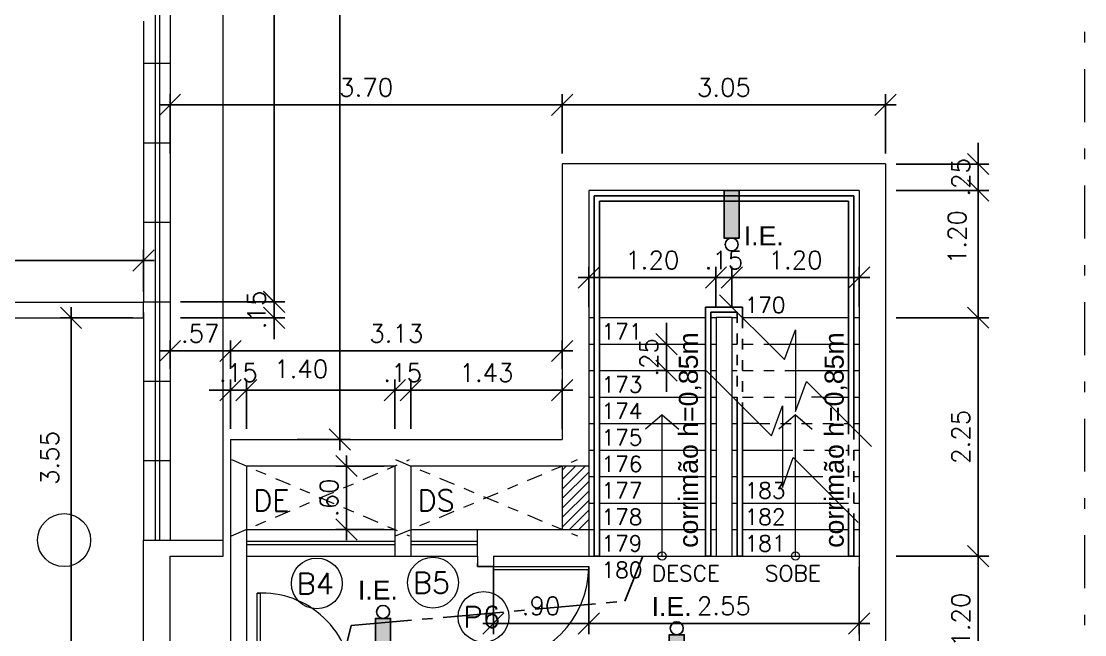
# Model space of a CAD drawing. Header units: millimetres. Extents: x 521 to 1055, y 261 to 520.
# Drawn here: x 715.47 to 725.5, y 404.35 to 410.14 of the extents above; entities that cross this region are included whole.
import ezdxf

# ---------------------------------------------------------------- set-up
doc = ezdxf.new("R2010")
doc.units = ezdxf.units.MM
for name, pattern in [('CENTER2', [28.575, 19.05, -3.175, 3.175, -3.175]), ('CONTINU', [0]), ('DASHDOT', [1, 0.5, -0.25, 0, -0.25]), ('DASHDOTX2', [2, 1, -0.5, 0, -0.5])]:
    doc.linetypes.add(name, pattern=pattern)
doc.layers.add('0.1', color=8, linetype='Continuous', lineweight=13)
doc.layers.add('ppci', color=8, linetype='Continuous')
doc.styles.add('80X50', font='romans.shx')
doc.styles.add('ROMANS', font='romans')
doc.styles.get("Standard").update_dxf_attribs({"font": 'romans.shx'})
doc.styles.add('STYLE1', font='sanss___.ttf')
doc.dimstyles.new('Fares Eng - 50', dxfattribs={"dimscale": 2, "dimtxt": 0.085, "dimasz": 0.1, "dimexe": 0.05, "dimexo": 0.05, "dimgap": 0.04, "dimtad": 1, "dimzin": 4, "dimdsep": 46, "dimtxsty": 'ROMANS', "dimblk1": 'OBLIQUE', "dimblk2": 'OBLIQUE', "dimsah": 1, "dimcen": 0.05, "dimdle": 0.05, "dimclrd": 8, "dimclre": 8, "dimclrt": 8, "dimaunit": 1, "dimadec": 0, "dimazin": 0, "dimtfac": 1, "dimtix": 1, "dimtmove": 2, "dimatfit": 0, "dimldrblk": 'OPEN90', "dimfxl": 1, "dimtolj": 1, "dimtzin": 0, "dimarcsym": 0})

# ---------------------------------------------------------------- blocks, each defined once
blk = doc.blocks.new('P90')
for points in [[(0.075, 0.93), (0.075, 0.9), (-0.075, 0.9), (-0.075, 0.93)], [(0.075, -0.03), (0.075, 0), (-0.075, 0), (-0.075, -0.03)]]:
    blk.add_lwpolyline(points)
blk.add_lwpolyline([(0.975, 0.87), (0.075, 0.87), (0.075, 0.9), (0.975, 0.9)], close=True)
at = {"color": 8}
blk.add_arc((0.075, 0.9), 0.9, 270, 0, dxfattribs=at)
blk = doc.blocks.new('_OBLIQUE')
at = {"color": 0, "linetype": 'ByBlock'}
blk.add_line((-0.5, -0.5), (0.5, 0.5), dxfattribs=at)
blk = doc.blocks.new('*D448')
at = {"layer": '0.1', "color": 8, "linetype": 'CONTINU', "lineweight": -2, "transparency": 16777216}
for p, q in [((724.5, 408.796), (724.5, 408.996)), ((723.726, 408.796), (724.6, 408.796)), ((724.5, 408.796), (724.5, 408.546)), ((723.726, 408.546), (724.6, 408.546)), ((724.5, 408.546), (724.5, 408.346))]:
    blk.add_line(p, q, dxfattribs=at)
at = {"layer": 'DEFPOINTS', "color": 0, "linetype": 'CONTINU', "lineweight": -2, "transparency": 16777216}
for p in [(723.626, 408.796), (723.626, 408.546), (724.5, 408.546)]:
    blk.add_point(p, dxfattribs=at)
at = {"layer": '0.1', "color": 8, "linetype": 'CONTINU', "lineweight": -2, "transparency": 16777216, "xscale": 0.2, "yscale": 0.2, "zscale": 0.2}
for p, rotation in [((724.5, 408.796), 270), ((724.5, 408.546), 90)]:
    blk.add_blockref('_OBLIQUE', p, dxfattribs=dict(at, rotation=rotation))
at = {"layer": '0.1', "color": 8, "linetype": 'CONTINU', "transparency": 16777216, "insert": (724.335, 408.671), "char_height": 0.17, "attachment_point": 5, "rotation": 90, "style": 'ROMANS'}
blk.add_mtext('\\A1;.25', dxfattribs=at)
blk = doc.blocks.new('_Open90')
at = {"color": 0, "linetype": 'ByBlock', "lineweight": -2}
for p, q in [((0, 0), (-1, 0)), ((-0.5, 0.5), (0, 0)), ((0, 0), (-0.5, -0.5))]:
    blk.add_line(p, q, dxfattribs=at)
blk = doc.blocks.new('*D449')
at = {"layer": '0.1', "color": 8, "linetype": 'CONTINU', "lineweight": -2, "transparency": 16777216}
for p, q in [((724.5, 408.646), (724.5, 407.246)), ((723.726, 408.546), (724.6, 408.546)), ((723.726, 407.346), (724.6, 407.346))]:
    blk.add_line(p, q, dxfattribs=at)
at = {"layer": 'DEFPOINTS', "color": 0, "linetype": 'CONTINU', "lineweight": -2, "transparency": 16777216}
for p in [(723.626, 408.546), (723.626, 407.346), (724.5, 407.346)]:
    blk.add_point(p, dxfattribs=at)
at = {"layer": '0.1', "color": 8, "linetype": 'CONTINU', "lineweight": -2, "transparency": 16777216, "xscale": 0.2, "yscale": 0.2, "zscale": 0.2}
for p, rotation in [((724.5, 408.546), 90), ((724.5, 407.346), 270)]:
    blk.add_blockref('_OBLIQUE', p, dxfattribs=dict(at, rotation=rotation))
at = {"layer": '0.1', "color": 8, "linetype": 'CONTINU', "transparency": 16777216, "insert": (724.3, 408.106), "char_height": 0.17, "attachment_point": 5, "rotation": 90, "style": 'ROMANS'}
blk.add_mtext('\\A1;1.20', dxfattribs=at)
blk = doc.blocks.new('*D450')
at = {"layer": '0.1', "color": 8, "linetype": 'CONTINU', "lineweight": -2, "transparency": 16777216}
for p, q in [((724.5, 407.446), (724.5, 404.996)), ((723.726, 407.346), (724.6, 407.346)), ((723.726, 405.096), (724.6, 405.096))]:
    blk.add_line(p, q, dxfattribs=at)
at = {"layer": 'DEFPOINTS', "color": 0, "linetype": 'CONTINU', "lineweight": -2, "transparency": 16777216}
for p in [(723.626, 407.346), (723.626, 405.096), (724.5, 405.096)]:
    blk.add_point(p, dxfattribs=at)
at = {"layer": '0.1', "color": 8, "linetype": 'CONTINU', "lineweight": -2, "transparency": 16777216, "xscale": 0.2, "yscale": 0.2, "zscale": 0.2}
for p, rotation in [((724.5, 407.346), 90), ((724.5, 405.096), 270)]:
    blk.add_blockref('_OBLIQUE', p, dxfattribs=dict(at, rotation=rotation))
at = {"layer": '0.1', "color": 8, "linetype": 'CONTINU', "transparency": 16777216, "insert": (724.335, 406.221), "char_height": 0.17, "attachment_point": 5, "rotation": 90, "style": 'ROMANS'}
blk.add_mtext('\\A1;2.25', dxfattribs=at)
blk = doc.blocks.new('*D451')
at = {"layer": '0.1', "color": 8, "linetype": 'CONTINU', "lineweight": -2, "transparency": 16777216}
for p, q in [((724.5, 405.196), (724.5, 403.796)), ((723.726, 405.096), (724.6, 405.096)), ((723.726, 403.896), (724.6, 403.896))]:
    blk.add_line(p, q, dxfattribs=at)
at = {"layer": 'DEFPOINTS', "color": 0, "linetype": 'CONTINU', "lineweight": -2, "transparency": 16777216}
for p in [(723.626, 405.096), (723.626, 403.896), (724.5, 403.896)]:
    blk.add_point(p, dxfattribs=at)
at = {"layer": '0.1', "color": 8, "linetype": 'CONTINU', "lineweight": -2, "transparency": 16777216, "xscale": 0.2, "yscale": 0.2, "zscale": 0.2}
for p, rotation in [((724.5, 405.096), 90), ((724.5, 403.896), 270)]:
    blk.add_blockref('_OBLIQUE', p, dxfattribs=dict(at, rotation=rotation))
at = {"layer": '0.1', "color": 8, "linetype": 'CONTINU', "transparency": 16777216, "insert": (724.335, 404.496), "char_height": 0.17, "attachment_point": 5, "rotation": 90, "style": 'ROMANS'}
blk.add_mtext('\\A1;1.20', dxfattribs=at)
blk = doc.blocks.new('*D577')
at = {"layer": '0.1', "color": 8, "linetype": 'CONTINU', "lineweight": -2, "transparency": 16777216}
for p, q in [((720.826, 407.446), (720.826, 407.825)), ((722.026, 407.446), (722.026, 407.825)), ((722.126, 407.725), (720.726, 407.725))]:
    blk.add_line(p, q, dxfattribs=at)
at = {"layer": 'DEFPOINTS', "color": 0, "linetype": 'CONTINU', "lineweight": -2, "transparency": 16777216}
for p in [(720.826, 407.725), (720.826, 407.346), (722.026, 407.346)]:
    blk.add_point(p, dxfattribs=at)
at = {"layer": '0.1', "color": 8, "linetype": 'CONTINU', "lineweight": -2, "transparency": 16777216, "xscale": 0.2, "yscale": 0.2, "zscale": 0.2, "rotation": 180}
blk.add_blockref('_OBLIQUE', (720.826, 407.725), dxfattribs=at)
at = {"layer": '0.1', "color": 8, "linetype": 'CONTINU', "lineweight": -2, "transparency": 16777216, "xscale": 0.2, "yscale": 0.2, "zscale": 0.2}
blk.add_blockref('_OBLIQUE', (722.026, 407.725), dxfattribs=at)
at = {"layer": '0.1', "color": 8, "linetype": 'CONTINU', "transparency": 16777216, "insert": (721.426, 407.89), "char_height": 0.17, "attachment_point": 5, "style": 'ROMANS'}
blk.add_mtext('\\A1;1.20', dxfattribs=at)
blk = doc.blocks.new('*D578')
at = {"layer": '0.1', "color": 8, "linetype": 'CONTINU', "lineweight": -2, "transparency": 16777216}
for p, q in [((722.026, 407.446), (722.026, 407.825)), ((722.176, 407.446), (722.176, 407.825)), ((722.026, 407.725), (721.826, 407.725)), ((722.176, 407.725), (722.026, 407.725)), ((722.176, 407.725), (722.376, 407.725))]:
    blk.add_line(p, q, dxfattribs=at)
at = {"layer": 'DEFPOINTS', "color": 0, "linetype": 'CONTINU', "lineweight": -2, "transparency": 16777216}
for p in [(722.026, 407.725), (722.026, 407.346), (722.176, 407.346)]:
    blk.add_point(p, dxfattribs=at)
at = {"layer": '0.1', "color": 8, "linetype": 'CONTINU', "lineweight": -2, "transparency": 16777216, "xscale": 0.2, "yscale": 0.2, "zscale": 0.2}
blk.add_blockref('_OBLIQUE', (722.026, 407.725), dxfattribs=at)
at = {"layer": '0.1', "color": 8, "linetype": 'CONTINU', "lineweight": -2, "transparency": 16777216, "xscale": 0.2, "yscale": 0.2, "zscale": 0.2, "rotation": 180}
blk.add_blockref('_OBLIQUE', (722.176, 407.725), dxfattribs=at)
at = {"layer": '0.1', "color": 8, "linetype": 'CONTINU', "transparency": 16777216, "insert": (722.101, 407.89), "char_height": 0.17, "attachment_point": 5, "style": 'ROMANS'}
blk.add_mtext('\\A1;.15', dxfattribs=at)
blk = doc.blocks.new('*D579')
at = {"layer": '0.1', "color": 8, "linetype": 'CONTINU', "lineweight": -2, "transparency": 16777216}
for p, q in [((722.176, 407.446), (722.176, 407.825)), ((723.376, 407.446), (723.376, 407.825)), ((722.076, 407.725), (723.476, 407.725))]:
    blk.add_line(p, q, dxfattribs=at)
at = {"layer": 'DEFPOINTS', "color": 0, "linetype": 'CONTINU', "lineweight": -2, "transparency": 16777216}
for p in [(723.376, 407.725), (722.176, 407.346), (723.376, 407.346)]:
    blk.add_point(p, dxfattribs=at)
at = {"layer": '0.1', "color": 8, "linetype": 'CONTINU', "lineweight": -2, "transparency": 16777216, "xscale": 0.2, "yscale": 0.2, "zscale": 0.2, "rotation": 180}
blk.add_blockref('_OBLIQUE', (722.176, 407.725), dxfattribs=at)
at = {"layer": '0.1', "color": 8, "linetype": 'CONTINU', "lineweight": -2, "transparency": 16777216, "xscale": 0.2, "yscale": 0.2, "zscale": 0.2}
blk.add_blockref('_OBLIQUE', (723.376, 407.725), dxfattribs=at)
at = {"layer": '0.1', "color": 8, "linetype": 'CONTINU', "transparency": 16777216, "insert": (722.776, 407.89), "char_height": 0.17, "attachment_point": 5, "style": 'ROMANS'}
blk.add_mtext('\\A1;1.20', dxfattribs=at)
blk = doc.blocks.new('*D458')
at = {"layer": '0.1', "color": 8, "lineweight": -2, "transparency": 16777216}
for p, q in [((721.559, 407.096), (721.559, 407.296)), ((721.567, 407.096), (721.459, 407.096)), ((721.559, 406.846), (721.559, 407.096)), ((721.567, 406.846), (721.459, 406.846)), ((721.559, 406.846), (721.559, 406.646))]:
    blk.add_line(p, q, dxfattribs=at)
at = {"layer": 'DEFPOINTS', "color": 0, "lineweight": -2, "transparency": 16777216}
for p in [(721.559, 407.096), (721.667, 407.096), (721.667, 406.846)]:
    blk.add_point(p, dxfattribs=at)
at = {"layer": '0.1', "color": 8, "lineweight": -2, "transparency": 16777216, "xscale": 0.2, "yscale": 0.2, "zscale": 0.2}
for p, rotation in [((721.559, 407.096), 270), ((721.559, 406.846), 90)]:
    blk.add_blockref('_OBLIQUE', p, dxfattribs=dict(at, rotation=rotation))
at = {"layer": '0.1', "color": 8, "transparency": 16777216, "insert": (721.394, 406.971), "char_height": 0.17, "attachment_point": 5, "rotation": 90, "style": 'ROMANS'}
blk.add_mtext('\\A1;.25', dxfattribs=at)
blk = doc.blocks.new('*D580')
at = {"layer": '0.1', "color": 8, "linetype": 'CONTINU', "lineweight": -2, "transparency": 16777216}
for p, q in [((720.826, 404.996), (720.826, 404.36)), ((723.376, 404.996), (723.376, 404.36)), ((723.476, 404.46), (720.726, 404.46))]:
    blk.add_line(p, q, dxfattribs=at)
at = {"layer": 'DEFPOINTS', "color": 0, "linetype": 'CONTINU', "lineweight": -2, "transparency": 16777216}
for p in [(720.826, 405.096), (723.376, 405.096), (720.826, 404.46)]:
    blk.add_point(p, dxfattribs=at)
at = {"layer": '0.1', "color": 8, "linetype": 'CONTINU', "lineweight": -2, "transparency": 16777216, "xscale": 0.2, "yscale": 0.2, "zscale": 0.2, "rotation": 180}
blk.add_blockref('_OBLIQUE', (720.826, 404.46), dxfattribs=at)
at = {"layer": '0.1', "color": 8, "linetype": 'CONTINU', "lineweight": -2, "transparency": 16777216, "xscale": 0.2, "yscale": 0.2, "zscale": 0.2}
blk.add_blockref('_OBLIQUE', (723.376, 404.46), dxfattribs=at)
at = {"layer": '0.1', "color": 8, "linetype": 'CONTINU', "transparency": 16777216, "insert": (722.101, 404.625), "char_height": 0.17, "attachment_point": 5, "style": 'ROMANS'}
blk.add_mtext('\\A1;2.55', dxfattribs=at)
blk = doc.blocks.new('*D581')
at = {"layer": '0.1', "color": 8, "linetype": 'CONTINU', "lineweight": -2, "transparency": 16777216}
for p, q in [((719.926, 404.996), (719.926, 404.36)), ((720.826, 404.996), (720.826, 404.36)), ((720.926, 404.46), (719.826, 404.46))]:
    blk.add_line(p, q, dxfattribs=at)
at = {"layer": 'DEFPOINTS', "color": 0, "linetype": 'CONTINU', "lineweight": -2, "transparency": 16777216}
for p in [(719.926, 405.096), (720.826, 405.096), (719.926, 404.46)]:
    blk.add_point(p, dxfattribs=at)
at = {"layer": '0.1', "color": 8, "linetype": 'CONTINU', "lineweight": -2, "transparency": 16777216, "xscale": 0.2, "yscale": 0.2, "zscale": 0.2, "rotation": 180}
blk.add_blockref('_OBLIQUE', (719.926, 404.46), dxfattribs=at)
at = {"layer": '0.1', "color": 8, "linetype": 'CONTINU', "lineweight": -2, "transparency": 16777216, "xscale": 0.2, "yscale": 0.2, "zscale": 0.2}
blk.add_blockref('_OBLIQUE', (720.826, 404.46), dxfattribs=at)
at = {"layer": '0.1', "color": 8, "linetype": 'CONTINU', "transparency": 16777216, "insert": (720.376, 404.625), "char_height": 0.17, "attachment_point": 5, "style": 'ROMANS'}
blk.add_mtext('\\A1;.90', dxfattribs=at)
blk = doc.blocks.new('P90 - parede 25cm')
for points in [[(-0.125, 0.93), (-0.125, 0.9), (0.125, 0.9), (0.125, 0.93)], [(-0.125, -0.03), (-0.125, 0), (0.125, 0), (0.125, -0.03)]]:
    blk.add_lwpolyline(points)
blk.add_lwpolyline([(-0.975, 0.03), (-0.125, 0.03), (-0.125, 0), (-0.975, 0)], close=True)
at = {"color": 8}
blk.add_arc((-0.117, 0.042), 0.859, 90.5007, 182.7724, dxfattribs=at)
blk = doc.blocks.new('*D539')
at = {"layer": '0.1', "color": 8, "linetype": 'CONTINU', "lineweight": -2, "transparency": 16777216}
for p, q in [((720.576, 408.896), (720.576, 409.454)), ((723.626, 408.896), (723.626, 409.454)), ((723.726, 409.354), (720.476, 409.354))]:
    blk.add_line(p, q, dxfattribs=at)
at = {"layer": 'DEFPOINTS', "color": 0, "linetype": 'CONTINU', "lineweight": -2, "transparency": 16777216}
for p in [(720.576, 409.354), (720.576, 408.796), (723.626, 408.796)]:
    blk.add_point(p, dxfattribs=at)
at = {"layer": '0.1', "color": 8, "linetype": 'CONTINU', "lineweight": -2, "transparency": 16777216, "xscale": 0.2, "yscale": 0.2, "zscale": 0.2, "rotation": 180}
blk.add_blockref('_OBLIQUE', (720.576, 409.354), dxfattribs=at)
at = {"layer": '0.1', "color": 8, "linetype": 'CONTINU', "lineweight": -2, "transparency": 16777216, "xscale": 0.2, "yscale": 0.2, "zscale": 0.2}
blk.add_blockref('_OBLIQUE', (723.626, 409.354), dxfattribs=at)
at = {"layer": '0.1', "color": 8, "linetype": 'CONTINU', "transparency": 16777216, "insert": (722.101, 409.519), "char_height": 0.17, "attachment_point": 5, "style": 'ROMANS'}
blk.add_mtext('\\A1;3.05', dxfattribs=at)
blk = doc.blocks.new('*D540')
at = {"layer": '0.1', "color": 8, "linetype": 'CONTINU', "lineweight": -2, "transparency": 16777216}
for p, q in [((716.876, 408.896), (716.876, 409.454)), ((720.576, 408.896), (720.576, 409.454)), ((720.676, 409.354), (716.776, 409.354))]:
    blk.add_line(p, q, dxfattribs=at)
at = {"layer": 'DEFPOINTS', "color": 0, "linetype": 'CONTINU', "lineweight": -2, "transparency": 16777216}
for p in [(716.876, 409.354), (716.876, 408.796), (720.576, 408.796)]:
    blk.add_point(p, dxfattribs=at)
at = {"layer": '0.1', "color": 8, "linetype": 'CONTINU', "lineweight": -2, "transparency": 16777216, "xscale": 0.2, "yscale": 0.2, "zscale": 0.2, "rotation": 180}
blk.add_blockref('_OBLIQUE', (716.876, 409.354), dxfattribs=at)
at = {"layer": '0.1', "color": 8, "linetype": 'CONTINU', "lineweight": -2, "transparency": 16777216, "xscale": 0.2, "yscale": 0.2, "zscale": 0.2}
blk.add_blockref('_OBLIQUE', (720.576, 409.354), dxfattribs=at)
at = {"layer": '0.1', "color": 8, "linetype": 'CONTINU', "transparency": 16777216, "insert": (718.726, 409.519), "char_height": 0.17, "attachment_point": 5, "style": 'ROMANS'}
blk.add_mtext('\\A1;3.70', dxfattribs=at)
blk = doc.blocks.new('*D622')
at = {"layer": '0.1', "color": 8, "linetype": 'CONTINU', "lineweight": -2, "transparency": 16777216}
for p, q in [((718.541, 405.246), (718.541, 406.046)), ((718.896, 405.946), (718.441, 405.946)), ((718.896, 405.346), (718.441, 405.346))]:
    blk.add_line(p, q, dxfattribs=at)
at = {"layer": 'DEFPOINTS', "color": 0, "linetype": 'CONTINU', "lineweight": -2, "transparency": 16777216}
for p in [(718.541, 405.946), (718.996, 405.946), (718.996, 405.346)]:
    blk.add_point(p, dxfattribs=at)
at = {"layer": '0.1', "color": 8, "linetype": 'CONTINU', "lineweight": -2, "transparency": 16777216, "xscale": 0.2, "yscale": 0.2, "zscale": 0.2}
for p, rotation in [((718.541, 405.946), 90), ((718.541, 405.346), 270)]:
    blk.add_blockref('_OBLIQUE', p, dxfattribs=dict(at, rotation=rotation))
at = {"layer": '0.1', "color": 8, "linetype": 'CONTINU', "transparency": 16777216, "insert": (718.376, 405.646), "char_height": 0.17, "attachment_point": 5, "rotation": 90, "style": 'ROMANS'}
blk.add_mtext('\\A1;.60', dxfattribs=at)
blk = doc.blocks.new('*D623')
at = {"layer": '0.1', "color": 8, "linetype": 'CONTINU', "lineweight": -2, "transparency": 16777216}
for p, q in [((719.146, 406.296), (719.146, 406.762)), ((720.576, 406.296), (720.576, 406.762)), ((720.676, 406.662), (719.046, 406.662))]:
    blk.add_line(p, q, dxfattribs=at)
at = {"layer": 'DEFPOINTS', "color": 0, "linetype": 'CONTINU', "lineweight": -2, "transparency": 16777216}
for p in [(719.146, 406.662), (719.146, 406.196), (720.576, 406.196)]:
    blk.add_point(p, dxfattribs=at)
at = {"layer": '0.1', "color": 8, "linetype": 'CONTINU', "lineweight": -2, "transparency": 16777216, "xscale": 0.2, "yscale": 0.2, "zscale": 0.2, "rotation": 180}
blk.add_blockref('_OBLIQUE', (719.146, 406.662), dxfattribs=at)
at = {"layer": '0.1', "color": 8, "linetype": 'CONTINU', "lineweight": -2, "transparency": 16777216, "xscale": 0.2, "yscale": 0.2, "zscale": 0.2}
blk.add_blockref('_OBLIQUE', (720.576, 406.662), dxfattribs=at)
at = {"layer": '0.1', "color": 8, "linetype": 'CONTINU', "transparency": 16777216, "insert": (719.861, 406.827), "char_height": 0.17, "attachment_point": 5, "style": 'ROMANS'}
blk.add_mtext('\\A1;1.43', dxfattribs=at)
blk = doc.blocks.new('*D541')
at = {"layer": '0.1', "color": 8, "linetype": 'CONTINU', "lineweight": -2, "transparency": 16777216}
for p, q in [((718.996, 406.296), (718.996, 406.762)), ((719.146, 406.296), (719.146, 406.762)), ((718.996, 406.662), (718.796, 406.662)), ((719.146, 406.662), (718.996, 406.662)), ((719.146, 406.662), (719.346, 406.662))]:
    blk.add_line(p, q, dxfattribs=at)
at = {"layer": 'DEFPOINTS', "color": 0, "linetype": 'CONTINU', "lineweight": -2, "transparency": 16777216}
for p in [(718.996, 406.662), (718.996, 406.196), (719.146, 406.196)]:
    blk.add_point(p, dxfattribs=at)
at = {"layer": '0.1', "color": 8, "linetype": 'CONTINU', "lineweight": -2, "transparency": 16777216, "xscale": 0.2, "yscale": 0.2, "zscale": 0.2}
blk.add_blockref('_OBLIQUE', (718.996, 406.662), dxfattribs=at)
at = {"layer": '0.1', "color": 8, "linetype": 'CONTINU', "lineweight": -2, "transparency": 16777216, "xscale": 0.2, "yscale": 0.2, "zscale": 0.2, "rotation": 180}
blk.add_blockref('_OBLIQUE', (719.146, 406.662), dxfattribs=at)
at = {"layer": '0.1', "color": 8, "linetype": 'CONTINU', "transparency": 16777216, "insert": (719.071, 406.827), "char_height": 0.17, "attachment_point": 5, "style": 'ROMANS'}
blk.add_mtext('\\A1;.15', dxfattribs=at)
blk = doc.blocks.new('*D542')
at = {"layer": '0.1', "color": 8, "linetype": 'CONTINU', "lineweight": -2, "transparency": 16777216}
for p, q in [((717.596, 406.296), (717.596, 406.762)), ((718.996, 406.296), (718.996, 406.762)), ((719.096, 406.662), (717.496, 406.662))]:
    blk.add_line(p, q, dxfattribs=at)
at = {"layer": 'DEFPOINTS', "color": 0, "linetype": 'CONTINU', "lineweight": -2, "transparency": 16777216}
for p in [(717.596, 406.662), (717.596, 406.196), (718.996, 406.196)]:
    blk.add_point(p, dxfattribs=at)
at = {"layer": '0.1', "color": 8, "linetype": 'CONTINU', "lineweight": -2, "transparency": 16777216, "xscale": 0.2, "yscale": 0.2, "zscale": 0.2, "rotation": 180}
blk.add_blockref('_OBLIQUE', (717.596, 406.662), dxfattribs=at)
at = {"layer": '0.1', "color": 8, "linetype": 'CONTINU', "lineweight": -2, "transparency": 16777216, "xscale": 0.2, "yscale": 0.2, "zscale": 0.2}
blk.add_blockref('_OBLIQUE', (718.996, 406.662), dxfattribs=at)
at = {"layer": '0.1', "color": 8, "linetype": 'CONTINU', "transparency": 16777216, "insert": (718.113, 406.862), "char_height": 0.17, "attachment_point": 5, "style": 'ROMANS'}
blk.add_mtext('\\A1;1.40', dxfattribs=at)
blk = doc.blocks.new('*D624')
at = {"layer": '0.1', "color": 8, "linetype": 'CONTINU', "lineweight": -2, "transparency": 16777216}
for p, q in [((717.446, 406.296), (717.446, 406.762)), ((717.596, 406.296), (717.596, 406.762)), ((717.446, 406.662), (717.246, 406.662)), ((717.596, 406.662), (717.446, 406.662)), ((717.596, 406.662), (717.796, 406.662))]:
    blk.add_line(p, q, dxfattribs=at)
at = {"layer": 'DEFPOINTS', "color": 0, "linetype": 'CONTINU', "lineweight": -2, "transparency": 16777216}
for p in [(717.446, 406.662), (717.446, 406.196), (717.596, 406.196)]:
    blk.add_point(p, dxfattribs=at)
at = {"layer": '0.1', "color": 8, "linetype": 'CONTINU', "lineweight": -2, "transparency": 16777216, "xscale": 0.2, "yscale": 0.2, "zscale": 0.2}
blk.add_blockref('_OBLIQUE', (717.446, 406.662), dxfattribs=at)
at = {"layer": '0.1', "color": 8, "linetype": 'CONTINU', "lineweight": -2, "transparency": 16777216, "xscale": 0.2, "yscale": 0.2, "zscale": 0.2, "rotation": 180}
blk.add_blockref('_OBLIQUE', (717.596, 406.662), dxfattribs=at)
at = {"layer": '0.1', "color": 8, "linetype": 'CONTINU', "transparency": 16777216, "insert": (717.521, 406.827), "char_height": 0.17, "attachment_point": 5, "style": 'ROMANS'}
blk.add_mtext('\\A1;.15', dxfattribs=at)
blk = doc.blocks.new('*D546')
at = {"layer": '0.1', "color": 8, "linetype": 'CONTINU', "lineweight": -2, "transparency": 16777216}
for p, q in [((717.446, 406.862), (717.446, 407.132)), ((720.576, 406.862), (720.576, 407.132)), ((720.676, 407.032), (717.346, 407.032))]:
    blk.add_line(p, q, dxfattribs=at)
at = {"layer": 'DEFPOINTS', "color": 0, "linetype": 'CONTINU', "lineweight": -2, "transparency": 16777216}
for p in [(717.446, 407.032), (717.446, 406.762), (720.576, 406.762)]:
    blk.add_point(p, dxfattribs=at)
at = {"layer": '0.1', "color": 8, "linetype": 'CONTINU', "lineweight": -2, "transparency": 16777216, "xscale": 0.2, "yscale": 0.2, "zscale": 0.2, "rotation": 180}
blk.add_blockref('_OBLIQUE', (717.446, 407.032), dxfattribs=at)
at = {"layer": '0.1', "color": 8, "linetype": 'CONTINU', "lineweight": -2, "transparency": 16777216, "xscale": 0.2, "yscale": 0.2, "zscale": 0.2}
blk.add_blockref('_OBLIQUE', (720.576, 407.032), dxfattribs=at)
at = {"layer": '0.1', "color": 8, "linetype": 'CONTINU', "transparency": 16777216, "insert": (719.011, 407.197), "char_height": 0.17, "attachment_point": 5, "style": 'ROMANS'}
blk.add_mtext('\\A1;3.13', dxfattribs=at)
blk = doc.blocks.new('*D547')
at = {"layer": '0.1', "color": 8, "linetype": 'CONTINU', "lineweight": -2, "transparency": 16777216}
for p, q in [((716.876, 406.862), (716.876, 407.132)), ((717.446, 406.862), (717.446, 407.132)), ((717.546, 407.032), (716.776, 407.032))]:
    blk.add_line(p, q, dxfattribs=at)
at = {"layer": 'DEFPOINTS', "color": 0, "linetype": 'CONTINU', "lineweight": -2, "transparency": 16777216}
for p in [(716.876, 407.032), (716.876, 406.762), (717.446, 406.762)]:
    blk.add_point(p, dxfattribs=at)
at = {"layer": '0.1', "color": 8, "linetype": 'CONTINU', "lineweight": -2, "transparency": 16777216, "xscale": 0.2, "yscale": 0.2, "zscale": 0.2, "rotation": 180}
blk.add_blockref('_OBLIQUE', (716.876, 407.032), dxfattribs=at)
at = {"layer": '0.1', "color": 8, "linetype": 'CONTINU', "lineweight": -2, "transparency": 16777216, "xscale": 0.2, "yscale": 0.2, "zscale": 0.2}
blk.add_blockref('_OBLIQUE', (717.446, 407.032), dxfattribs=at)
at = {"layer": '0.1', "color": 8, "linetype": 'CONTINU', "transparency": 16777216, "insert": (717.161, 407.197), "char_height": 0.17, "attachment_point": 5, "style": 'ROMANS'}
blk.add_mtext('\\A1;.57', dxfattribs=at)
blk = doc.blocks.new('*D625')
at = {"layer": '0.1', "color": 8, "linetype": 'CONTINU', "lineweight": -2, "transparency": 16777216}
for p, q in [((715.942, 407.444), (715.942, 403.694)), ((716.526, 407.344), (715.842, 407.344)), ((716.526, 403.794), (715.842, 403.794))]:
    blk.add_line(p, q, dxfattribs=at)
at = {"layer": 'DEFPOINTS', "color": 0, "linetype": 'CONTINU', "lineweight": -2, "transparency": 16777216}
for p in [(716.626, 407.344), (715.942, 403.794), (716.626, 403.794)]:
    blk.add_point(p, dxfattribs=at)
at = {"layer": '0.1', "color": 8, "linetype": 'CONTINU', "lineweight": -2, "transparency": 16777216, "xscale": 0.2, "yscale": 0.2, "zscale": 0.2}
for p, rotation in [((715.942, 407.344), 90), ((715.942, 403.794), 270)]:
    blk.add_blockref('_OBLIQUE', p, dxfattribs=dict(at, rotation=rotation))
at = {"layer": '0.1', "color": 8, "linetype": 'CONTINU', "transparency": 16777216, "insert": (715.742, 406.022), "char_height": 0.17, "attachment_point": 5, "rotation": 90, "style": 'ROMANS'}
blk.add_mtext('\\A1;3.55', dxfattribs=at)
blk = doc.blocks.new('*D640')
at = {"layer": '0.1', "color": 8, "linetype": 'CONTINU', "lineweight": -2, "transparency": 16777216}
for p, q in [((718.477, 406.096), (718.477, 424.346)), ((718.075, 424.246), (718.577, 424.246)), ((718.075, 406.196), (718.577, 406.196))]:
    blk.add_line(p, q, dxfattribs=at)
at = {"layer": 'DEFPOINTS', "color": 0, "linetype": 'CONTINU', "lineweight": -2, "transparency": 16777216}
for p in [(717.975, 424.246), (718.477, 424.246), (717.975, 406.196)]:
    blk.add_point(p, dxfattribs=at)
at = {"layer": '0.1', "color": 8, "linetype": 'CONTINU', "lineweight": -2, "transparency": 16777216, "xscale": 0.2, "yscale": 0.2, "zscale": 0.2}
for p, rotation in [((718.477, 424.246), 90), ((718.477, 406.196), 270)]:
    blk.add_blockref('_OBLIQUE', p, dxfattribs=dict(at, rotation=rotation))
at = {"layer": '0.1', "color": 8, "linetype": 'CONTINU', "transparency": 16777216, "insert": (718.312, 415.221), "char_height": 0.17, "attachment_point": 5, "rotation": 90, "style": 'ROMANS'}
blk.add_mtext('\\A1;18.05', dxfattribs=at)
blk = doc.blocks.new('*D3197')
at = {"layer": '0.1', "color": 8, "linetype": 'CONTINU', "lineweight": -2, "transparency": 16777216}
for p, q in [((710.276, 407.594), (710.276, 407.986)), ((716.626, 407.594), (716.626, 407.986)), ((716.726, 407.886), (710.176, 407.886))]:
    blk.add_line(p, q, dxfattribs=at)
at = {"layer": 'DEFPOINTS', "color": 0, "linetype": 'CONTINU', "lineweight": -2, "transparency": 16777216}
for p in [(710.276, 407.886), (710.276, 407.494), (716.626, 407.494)]:
    blk.add_point(p, dxfattribs=at)
at = {"layer": '0.1', "color": 8, "linetype": 'CONTINU', "lineweight": -2, "transparency": 16777216, "xscale": 0.2, "yscale": 0.2, "zscale": 0.2, "rotation": 180}
blk.add_blockref('_OBLIQUE', (710.276, 407.886), dxfattribs=at)
at = {"layer": '0.1', "color": 8, "linetype": 'CONTINU', "lineweight": -2, "transparency": 16777216, "xscale": 0.2, "yscale": 0.2, "zscale": 0.2}
blk.add_blockref('_OBLIQUE', (716.626, 407.886), dxfattribs=at)
at = {"layer": '0.1', "color": 8, "linetype": 'CONTINU', "lineweight": -2, "transparency": 16777216, "insert": (713.451, 408.051), "char_height": 0.17, "attachment_point": 5, "style": 'ROMANS'}
blk.add_mtext('\\A1;6.35', dxfattribs=at)
blk = doc.blocks.new('*D3199')
at = {"layer": '0.1', "color": 8, "linetype": 'CONTINU', "lineweight": -2, "transparency": 16777216}
for p, q in [((717.858, 415.294), (717.858, 407.396)), ((716.976, 415.194), (717.958, 415.194)), ((716.976, 407.496), (717.958, 407.496))]:
    blk.add_line(p, q, dxfattribs=at)
at = {"layer": 'DEFPOINTS', "color": 0, "linetype": 'CONTINU', "lineweight": -2, "transparency": 16777216}
for p in [(716.876, 415.194), (716.876, 407.496), (717.858, 407.496)]:
    blk.add_point(p, dxfattribs=at)
at = {"layer": '0.1', "color": 8, "linetype": 'CONTINU', "lineweight": -2, "transparency": 16777216, "xscale": 0.2, "yscale": 0.2, "zscale": 0.2}
for p, rotation in [((717.858, 415.194), 90), ((717.858, 407.496), 270)]:
    blk.add_blockref('_OBLIQUE', p, dxfattribs=dict(at, rotation=rotation))
at = {"layer": '0.1', "color": 8, "linetype": 'CONTINU', "lineweight": -2, "transparency": 16777216, "insert": (717.693, 411.345), "char_height": 0.17, "attachment_point": 5, "rotation": 90, "style": 'ROMANS'}
blk.add_mtext('\\A1;7.70', dxfattribs=at)
blk = doc.blocks.new('*D3200')
at = {"layer": '0.1', "color": 8, "linetype": 'CONTINU', "lineweight": -2, "transparency": 16777216}
for p, q in [((717.858, 407.494), (717.858, 407.694)), ((716.976, 407.494), (717.958, 407.494)), ((717.858, 407.494), (717.858, 407.344)), ((716.976, 407.344), (717.958, 407.344)), ((717.858, 407.344), (717.858, 407.144))]:
    blk.add_line(p, q, dxfattribs=at)
at = {"layer": 'DEFPOINTS', "color": 0, "linetype": 'CONTINU', "lineweight": -2, "transparency": 16777216}
for p in [(716.876, 407.494), (716.876, 407.344), (717.858, 407.344)]:
    blk.add_point(p, dxfattribs=at)
at = {"layer": '0.1', "color": 8, "linetype": 'CONTINU', "lineweight": -2, "transparency": 16777216, "xscale": 0.2, "yscale": 0.2, "zscale": 0.2}
for p, rotation in [((717.858, 407.494), 270), ((717.858, 407.344), 90)]:
    blk.add_blockref('_OBLIQUE', p, dxfattribs=dict(at, rotation=rotation))
at = {"layer": '0.1', "color": 8, "linetype": 'CONTINU', "lineweight": -2, "transparency": 16777216, "insert": (717.693, 407.419), "char_height": 0.17, "attachment_point": 5, "rotation": 90, "style": 'ROMANS'}
blk.add_mtext('\\A1;.15', dxfattribs=at)

msp = doc.modelspace()

# ---------------------------------------------------------------- hatches: boundary and pattern name
at = {"layer": '0.1', "linetype": 'CONTINU'}
h = msp.add_hatch(dxfattribs=at)
h.set_pattern_fill('ANSI31', color=8, scale=0.02, style=0)
h.paths.add_polyline_path([(720.82637, 405.94649), (720.57637, 405.94649), (720.57637, 405.34649), (720.82637, 405.34649)])
at = {"layer": 'ppci'}
for points in [[(722.10295, 408.09796), (722.24545, 408.09796), (722.24545, 408.54649), (722.10295, 408.54649)], [(718.95643, 404.50785), (718.81393, 404.50785), (718.81393, 404.05932), (718.95643, 404.05932)], [(721.72734, 404.35355), (721.58484, 404.35355), (721.58484, 403.90502), (721.72734, 403.90502)]]:
    msp.add_hatch(color=10, dxfattribs=at).paths.add_polyline_path(points)

# ---------------------------------------------------------------- linework, layer by layer
at = {"layer": '0.1', "color": 8, "linetype": 'DASHDOTX2', "ltscale": 0.5}
msp.add_line((725.50474, 365.19275), (725.50474, 428.20423), dxfattribs=at)
at = {"layer": '0.1', "color": 8, "linetype": 'CONTINU'}
for p, q in [((716.73637, 423.09649), (716.73637, 405.24649)), ((716.77637, 423.09649), (716.77637, 405.24649)), ((716.87637, 423.09649), (716.87637, 405.24649)), ((717.37637, 405.24649), (717.37637, 423.09649)), ((716.62637, 410.14357), (716.62637, 407.49649)), ((716.62637, 409.74649), (716.87637, 409.74649)), ((716.62637, 408.99649), (716.87637, 408.99649)), ((716.62637, 408.24649), (716.87637, 408.24649)), ((716.62637, 407.49649), (716.87637, 407.49649)), ((716.62637, 407.39357), (716.62637, 405.24649)), ((716.62637, 406.74649), (716.87637, 406.74649)), ((722.43413, 406.34649), (722.27637, 406.34649)), ((716.62637, 405.99649), (716.87637, 405.99649))]:
    msp.add_line(p, q, dxfattribs=at)
at = {"layer": '0.1', "color": 7}
for p, q in [((720.57637, 408.79649), (720.57637, 406.19649)), ((723.62637, 408.79649), (720.57637, 408.79649)), ((723.62637, 408.79649), (723.62637, 397.19649)), ((720.82637, 408.54649), (720.82637, 405.94649)), ((723.37637, 408.54649), (720.82637, 408.54649)), ((723.37637, 408.54649), (723.37637, 403.89649)), ((710.27637, 407.49357), (716.62637, 407.49357)), ((716.62637, 407.34357), (716.62637, 407.49357)), ((710.27637, 407.34357), (716.62637, 407.34357)), ((722.02637, 407.34649), (722.02637, 405.09649)), ((722.17637, 407.34649), (722.02637, 407.34649)), ((722.17637, 407.34649), (722.17637, 405.09649)), ((717.44637, 406.19649), (717.44637, 403.89649)), ((717.44637, 406.19649), (720.57637, 406.19649)), ((717.59637, 405.94649), (717.59637, 405.09649)), ((717.59637, 405.94649), (718.99637, 405.94649)), ((718.99637, 405.94649), (718.99637, 405.09649)), ((719.14637, 405.94649), (720.82637, 405.94649)), ((719.14637, 405.94649), (719.14637, 405.34649)), ((719.14637, 405.34649), (719.14637, 405.09649)), ((719.77637, 405.34649), (720.82637, 405.34649)), ((719.77637, 405.09649), (719.77637, 405.34649)), ((716.62637, 405.24649), (717.37637, 405.24649)), ((716.62637, 403.79357), (716.62637, 405.24649)), ((717.37637, 405.09649), (717.37637, 405.24649)), ((716.87637, 403.89649), (716.87637, 405.09649)), ((716.87637, 405.09649), (717.37637, 405.09649)), ((717.59637, 405.09649), (717.59637, 403.89649)), ((718.99637, 405.09649), (719.14637, 405.09649)), ((719.77637, 405.09649), (719.77637, 404.99649)), ((719.92637, 405.09649), (719.92637, 404.99649)), ((719.92637, 405.09649), (720.82637, 405.09649)), ((722.02637, 405.09649), (722.17637, 405.09649)), ((719.77637, 404.99649), (719.92637, 404.99649))]:
    msp.add_line(p, q, dxfattribs=at)
at = {"layer": '0.1', "color": 8}
for p, q in [((720.82637, 407.34649), (720.87637, 407.34649)), ((720.92637, 407.34649), (721.92637, 407.34649)), ((721.97637, 407.34649), (722.02637, 407.34649)), ((722.17637, 407.34649), (722.22637, 407.34649)), ((722.27637, 407.34649), (723.27637, 407.34649)), ((723.32637, 407.34649), (723.37637, 407.34649)), ((720.82637, 407.09649), (720.87637, 407.09649)), ((720.92637, 407.09649), (721.92637, 407.09649)), ((721.97637, 407.09649), (722.02637, 407.09649)), ((722.17637, 407.09649), (722.22637, 407.09649)), ((722.5264, 407.09649), (723.27637, 407.09649)), ((723.32637, 407.09649), (723.37637, 407.09649)), ((720.82637, 406.84649), (720.87637, 406.84649)), ((720.92637, 406.84649), (721.92637, 406.84649)), ((721.97637, 406.84649), (722.02637, 406.84649)), ((722.17637, 406.84649), (722.22637, 406.84649)), ((722.77637, 406.84651), (723.27637, 406.84651)), ((723.32637, 406.84649), (723.37637, 406.84649)), ((720.82637, 406.59649), (720.87637, 406.59649)), ((720.92637, 406.59649), (721.92637, 406.59649)), ((721.97637, 406.59649), (722.02637, 406.59649)), ((722.17637, 406.59649), (722.22637, 406.59649)), ((723.0264, 406.59649), (723.27637, 406.59649)), ((723.32637, 406.59649), (723.37637, 406.59649)), ((721.51771, 406.42788), (721.36029, 406.29313)), ((721.51771, 405.09649), (721.51771, 406.42788)), ((721.51771, 406.42788), (721.67512, 406.29313)), ((722.77637, 406.42788), (722.61896, 406.29313)), ((722.77637, 405.09649), (722.77637, 406.42788)), ((722.77637, 406.42788), (722.93379, 406.29313)), ((720.82637, 406.34649), (720.87637, 406.34649)), ((720.92637, 406.34649), (721.92637, 406.34649)), ((721.97637, 406.34649), (722.02637, 406.34649)), ((722.17637, 406.34649), (722.22637, 406.34649)), ((723.27637, 406.34651), (723.27637, 406.34649)), ((723.32637, 406.34649), (723.37637, 406.34649)), ((720.82637, 406.09649), (720.87637, 406.09649)), ((720.92637, 406.09649), (721.92637, 406.09649)), ((721.97637, 406.09649), (722.02637, 406.09649)), ((722.17637, 406.09649), (722.22637, 406.09649)), ((722.27637, 406.09649), (722.65241, 406.09649)), ((723.32637, 406.09649), (723.37637, 406.09649)), ((720.57637, 405.94649), (720.57637, 405.34649)), ((720.82637, 405.94649), (720.82637, 405.34649)), ((720.82637, 405.84649), (720.87637, 405.84649)), ((720.92637, 405.84649), (721.92637, 405.84649)), ((721.97637, 405.84649), (722.02637, 405.84649)), ((722.17637, 405.84649), (722.22637, 405.84649)), ((722.27637, 405.84649), (722.65241, 405.84649)), ((722.65241, 405.84649), (722.93413, 405.84649)), ((723.32637, 405.84649), (723.37637, 405.84649)), ((720.82637, 405.59649), (720.87637, 405.59649)), ((720.92637, 405.59649), (721.92637, 405.59649)), ((721.97637, 405.59649), (722.02637, 405.59649)), ((722.17637, 405.59649), (722.22637, 405.59649)), ((722.27637, 405.59649), (723.27637, 405.59649)), ((723.32637, 405.59649), (723.37637, 405.59649)), ((717.59637, 405.34649), (718.99637, 405.34649)), ((719.14637, 405.34649), (719.77637, 405.34649)), ((720.82637, 405.34649), (720.82637, 405.09649)), ((720.82637, 405.34649), (720.87637, 405.34649)), ((720.92637, 405.34649), (721.92637, 405.34649)), ((721.97637, 405.34649), (722.02637, 405.34649)), ((722.17637, 405.34649), (722.22637, 405.34649)), ((722.27637, 405.34649), (723.27637, 405.34649)), ((723.32637, 405.34649), (723.37637, 405.34649)), ((717.59637, 405.23649), (718.99637, 405.23649)), ((717.59637, 405.20649), (718.99637, 405.20649)), ((719.14637, 405.23649), (719.77637, 405.23649)), ((719.14637, 405.20649), (719.77637, 405.20649)), ((717.59637, 405.09649), (718.99637, 405.09649)), ((719.14637, 405.09649), (719.77637, 405.09649)), ((720.82637, 405.09649), (720.87637, 405.09649)), ((720.92637, 405.09649), (721.92637, 405.09649)), ((721.97637, 405.09649), (722.02637, 405.09649)), ((722.17637, 405.09649), (722.22637, 405.09649)), ((722.27637, 405.09649), (723.27637, 405.09649)), ((723.32637, 405.09649), (723.37637, 405.09649))]:
    msp.add_line(p, q, dxfattribs=at)
at = {"layer": '0.1', "color": 8, "linetype": 'DASHDOT', "ltscale": 0.2}
for p, q in [((722.27637, 407.09649), (722.5264, 407.09649)), ((722.27637, 406.84649), (722.77637, 406.84649)), ((722.27637, 406.59649), (722.82609, 406.59649)), ((723.0264, 406.59649), (722.82609, 406.59649)), ((722.43413, 406.34649), (723.2764, 406.34649)), ((722.65241, 406.09649), (723.27637, 406.09649)), ((722.93413, 405.84649), (723.27637, 405.84649))]:
    msp.add_line(p, q, dxfattribs=at)
at = {"layer": '0.1', "color": 8, "linetype": 'DASHDOT', "ltscale": 0.3}
for p, q in [((717.45637, 405.28649), (719.13637, 406.00649)), ((717.45637, 406.00649), (719.13637, 405.28649)), ((719.00337, 405.28649), (720.71937, 406.00649)), ((719.00337, 406.00649), (720.71937, 405.28649))]:
    msp.add_line(p, q, dxfattribs=at)
at = {"layer": '0.1', "color": 8}
for points in [[(722.06043, 407.56246), (722.67304, 406.94984), (722.77637, 407.23256), (722.77637, 406.84651), (722.77637, 406.46046), (722.87971, 406.74318), (723.49232, 406.13056)], [(721.93647, 406.84415), (722.54908, 406.23154), (722.65241, 406.51425), (722.65241, 406.12821), (722.65241, 405.74216), (722.75575, 406.02487), (723.36836, 405.41226)]]:
    msp.add_lwpolyline(points, dxfattribs=at)
at = {"layer": '0.1', "color": 7}
msp.add_circle((715.87637, 405.24649), 0.25, dxfattribs=at)
at = {"layer": '0.1', "color": 8}
for centre, radius in [((721.51771, 405.09649), 0.03865), ((722.77637, 405.09649), 0.03865), ((718.26033, 404.83758), 0.23964), ((719.35641, 404.84518), 0.23964), ((719.83345, 404.52202), 0.23964)]:
    msp.add_circle(centre, radius, dxfattribs=at)
at = {"layer": 'ppci', "color": 10}
for p, q in [((720.87637, 408.49649), (720.87637, 405.09649)), ((723.32637, 408.49649), (720.87637, 408.49649)), ((720.92637, 408.44649), (720.92637, 405.09649)), ((723.27637, 408.44649), (720.92637, 408.44649)), ((723.27637, 408.44649), (723.27637, 406.34651)), ((723.32637, 408.49649), (723.32637, 406.29651)), ((721.92637, 407.44649), (721.92637, 405.09649)), ((722.1764, 407.44649), (721.92637, 407.44649)), ((722.1764, 407.44649), (722.27637, 407.44649)), ((722.27637, 407.44649), (722.27637, 407.34649)), ((721.97637, 407.39649), (721.97637, 405.09649)), ((722.22637, 407.39649), (721.97637, 407.39649)), ((722.22637, 406.55425), (722.22637, 405.09649)), ((722.27637, 406.50425), (722.27637, 405.09649)), ((723.27637, 405.50425), (723.27637, 405.09649)), ((723.32637, 405.45425), (723.32637, 405.09649)), ((720.87637, 405.09649), (720.92637, 405.09649)), ((721.92637, 405.09649), (721.97637, 405.09649)), ((722.22637, 405.09649), (722.27637, 405.09649)), ((723.27637, 405.09649), (723.32637, 405.09649))]:
    msp.add_line(p, q, dxfattribs=at)
at = {"layer": 'ppci', "color": 8, "linetype": 'DASHDOT', "ltscale": 0.2}
for p, q in [((722.22637, 407.39649), (722.22637, 406.55425)), ((722.27637, 407.34649), (722.27637, 406.50425)), ((723.27637, 406.34649), (723.27637, 405.50425)), ((723.32637, 406.29651), (723.32637, 405.45425))]:
    msp.add_line(p, q, dxfattribs=at)
at = {"layer": 'ppci', "color": 10}
for points in [[(722.10295, 408.54649), (722.24545, 408.54649), (722.24545, 408.09796), (722.10295, 408.09796)], [(718.95643, 404.05932), (718.81393, 404.05932), (718.81393, 404.50785), (718.95643, 404.50785)], [(721.72734, 403.90502), (721.58484, 403.90502), (721.58484, 404.35355), (721.72734, 404.35355)]]:
    msp.add_lwpolyline(points, close=True, dxfattribs=at)
at = {"layer": 'ppci', "color": 10, "linetype": 'CENTER2', "lineweight": -2, "ltscale": 0.03}
msp.add_lwpolyline([(701.12637, 374.49649), (703.58289, 379.14698), (708.13357, 379.45558), (709.40231, 400.52147), (718.06739, 402.38245), (718.58476, 404.43977), (721.16706, 404.66988), (721.33754, 405.09649)], dxfattribs=at)
at = {"layer": 'ppci', "color": 10}
for centre in [(722.1742, 408.03678), (718.88518, 404.56903), (721.65609, 404.41473)]:
    msp.add_circle(centre, 0.06117, dxfattribs=at)

# ---------------------------------------------------------------- block references
at = {"layer": '0.1', "color": 8}
msp.add_blockref('P90', (719.85137, 404.09649), dxfattribs=at)
at = {"layer": '0.1', "color": 8, "rotation": 270}
msp.add_blockref('P90 - parede 25cm', (717.69637, 403.77149), dxfattribs=at)

# ---------------------------------------------------------------- texts
at = {"layer": '0.1', "color": 8, "style": '80X50'}
for s, p in [('170', (722.29617, 407.39038)), ('171', (720.94617, 407.14038)), ('173', (720.94617, 406.64038)), ('174', (720.94617, 406.39038)), ('175', (720.94617, 406.14038)), ('176', (720.94617, 405.89038)), ('177', (720.94617, 405.64038)), ('183', (722.29617, 405.64036)), ('178', (720.94617, 405.39038)), ('182', (722.29617, 405.39036)), ('179', (720.94617, 405.14038)), ('181', (722.29617, 405.14036)), ('180', (720.94617, 404.89038)), ('DESCE', (721.42069, 404.85839)), ('SOBE', (722.48697, 404.85839))]:
    msp.add_text(s, height=0.15, dxfattribs=at).set_placement(p)
at = {"layer": '0.1', "color": 8}
for s, p in [('DE', (717.65931, 405.52053)), ('DS', (719.20931, 405.52053)), ('B4', (718.06972, 404.73607)), ('B5', (719.1658, 404.74366)), ('P6', (719.64284, 404.42051))]:
    msp.add_text(s, height=0.2, dxfattribs=at).set_placement(p)
at = {"layer": 'ppci', "color": 10, "style": 'STYLE1'}
for p in [(722.28796, 408.02773), (718.64829, 404.68529), (721.41919, 404.53099)]:
    msp.add_text('I.E.', height=0.18, dxfattribs=at).set_placement(p)
for p in [(721.85558, 405.17405), (723.23086, 405.17405)]:
    msp.add_text('corrimão h=0,85m', height=0.18, rotation=90, dxfattribs=at).set_placement(p)

# ---------------------------------------------------------------- dimensions: what is measured, and where the dimension line sits
at = {"layer": '0.1', "color": 8, "linetype": 'CONTINU'}
for base, p1, p2, picture, middle in [((718.47658, 424.24649), (717.97512, 406.19649), (717.97512, 424.24649), '*D640', (718.31158, 415.22149)), ((724.49996, 408.54649), (723.62637, 408.79649), (723.62637, 408.54649), '*D448', (724.33496, 408.67149)), ((724.49996, 405.09649), (723.62637, 407.34649), (723.62637, 405.09649), '*D450', (724.33496, 406.22149)), ((718.54093, 405.94649), (718.99637, 405.34649), (718.99637, 405.94649), '*D622', (718.37593, 405.64649)), ((724.49996, 403.89649), (723.62637, 405.09649), (723.62637, 403.89649), '*D451', (724.33496, 404.49649))]:
    dim = msp.add_linear_dim(base=base, p1=p1, p2=p2, angle=90, dimstyle='Fares Eng - 50', dxfattribs=at)
    dim.commit()
    dim.dimension.update_dxf_attribs({"geometry": picture, "text_midpoint": middle})
at = {"layer": '0.1', "color": 8, "linetype": 'CONTINU', "lineweight": -2}
for base, p1, p2, picture, middle in [((717.85787, 407.49649), (716.87637, 415.19357), (716.87637, 407.49649), '*D3199', (717.69287, 411.34503)), ((717.85787, 407.34357), (716.87637, 407.49357), (716.87637, 407.34357), '*D3200', (717.69287, 407.41857))]:
    dim = msp.add_linear_dim(base=base, p1=p1, p2=p2, angle=90, dimstyle='Fares Eng - 50', dxfattribs=at)
    dim.commit()
    dim.dimension.update_dxf_attribs({"geometry": picture, "text_midpoint": middle})
at = {"layer": '0.1', "color": 8, "linetype": 'CONTINU'}
for base, p1, p2, picture, middle in [((716.87637, 409.35358), (720.57637, 408.79649), (716.87637, 408.79649), '*D540', (718.72637, 409.51858)), ((720.57637, 409.35358), (723.62637, 408.79649), (720.57637, 408.79649), '*D539', (722.10137, 409.51858)), ((720.82637, 407.72501), (722.02637, 407.34649), (720.82637, 407.34649), '*D577', (721.42637, 407.89001)), ((722.02637, 407.72501), (722.17637, 407.34649), (722.02637, 407.34649), '*D578', (722.10137, 407.89001)), ((723.37637, 407.72501), (722.17637, 407.34649), (723.37637, 407.34649), '*D579', (722.77637, 407.89001)), ((716.87637, 407.03231), (717.44637, 406.76163), (716.87637, 406.76163), '*D547', (717.16137, 407.19731)), ((717.44637, 407.03231), (720.57637, 406.76163), (717.44637, 406.76163), '*D546', (719.01137, 407.19731)), ((717.44637, 406.66163), (717.59637, 406.19649), (717.44637, 406.19649), '*D624', (717.52137, 406.82663)), ((718.99637, 406.66163), (719.14637, 406.19649), (718.99637, 406.19649), '*D541', (719.07137, 406.82663)), ((719.14637, 406.66163), (720.57637, 406.19649), (719.14637, 406.19649), '*D623', (719.86137, 406.82663)), ((719.92637, 404.46), (720.82637, 405.09649), (719.92637, 405.09649), '*D581', (720.37637, 404.625)), ((720.82637, 404.46), (723.37637, 405.09649), (720.82637, 405.09649), '*D580', (722.10137, 404.625))]:
    dim = msp.add_linear_dim(base=base, p1=p1, p2=p2, dimstyle='Fares Eng - 50', dxfattribs=at)
    dim.commit()
    dim.dimension.update_dxf_attribs({"geometry": picture, "text_midpoint": middle})
for base, p1, p2, picture, middle in [((724.49996, 407.34649), (723.62637, 408.54649), (723.62637, 407.34649), '*D449', (724.29996, 408.10624)), ((715.94246, 403.79357), (716.62637, 407.34357), (716.62637, 403.79357), '*D625', (715.74246, 406.02242))]:
    dim = msp.add_linear_dim(base=base, p1=p1, p2=p2, angle=90, dimstyle='Fares Eng - 50', dxfattribs=at)
    dim.commit()
    dim.dimension.update_dxf_attribs({"geometry": picture, "text_midpoint": middle, "dimtype": 160})
at = {"layer": '0.1', "color": 8, "linetype": 'CONTINU', "lineweight": -2}
dim = msp.add_linear_dim(base=(710.27637, 407.88612), p1=(716.62637, 407.49357), p2=(710.27637, 407.49357), dimstyle='Fares Eng - 50', dxfattribs=at)
dim.commit()
dim.dimension.update_dxf_attribs({"geometry": '*D3197', "text_midpoint": (713.45137, 408.05112)})
at = {"layer": '0.1', "color": 8}
dim = msp.add_linear_dim(base=(721.55947, 407.09649), p1=(721.66681, 406.84649), p2=(721.66681, 407.09649), angle=90, dimstyle='Fares Eng - 50', dxfattribs=at)
dim.commit()
dim.dimension.update_dxf_attribs({"geometry": '*D458', "text_midpoint": (721.39447, 406.97149)})
at = {"layer": '0.1', "color": 8, "linetype": 'CONTINU'}
dim = msp.add_linear_dim(base=(717.59637, 406.66163), p1=(718.99637, 406.19649), p2=(717.59637, 406.19649), dimstyle='Fares Eng - 50', dxfattribs=at)
dim.commit()
dim.dimension.update_dxf_attribs({"geometry": '*D542', "text_midpoint": (718.11282, 406.86163), "dimtype": 160})

doc.saveas('drawing.dxf')
